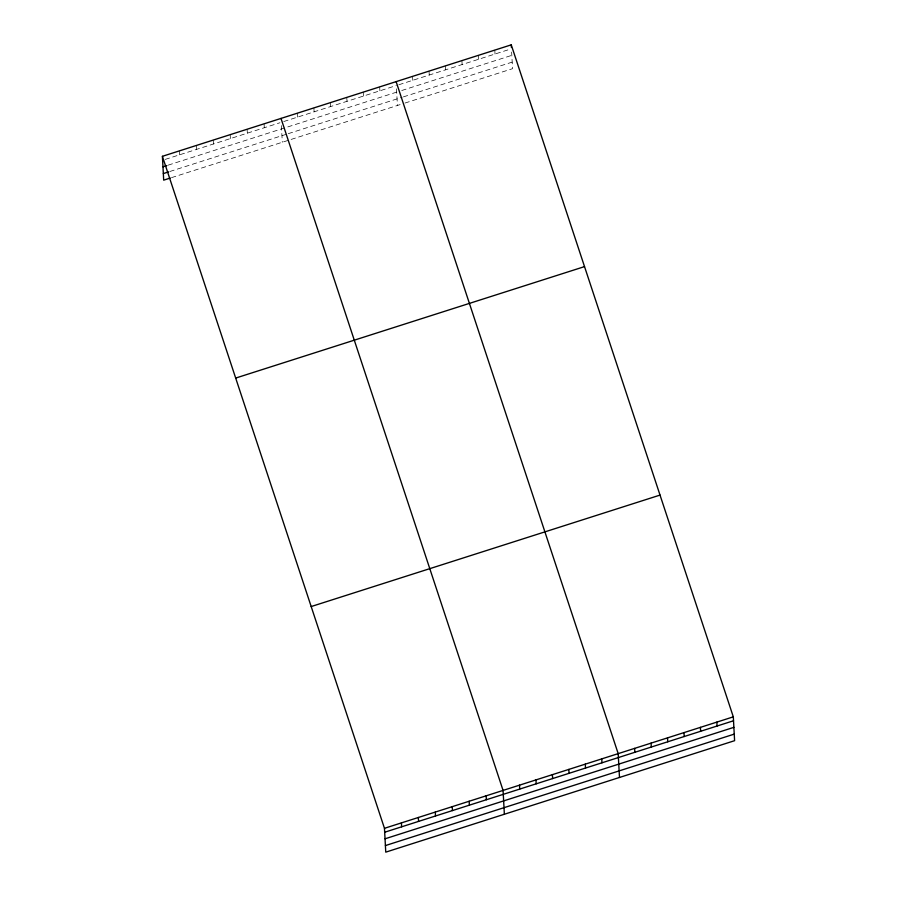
<?xml version="1.0" encoding="UTF-8"?>
<svg xmlns="http://www.w3.org/2000/svg" width="897" height="897" viewBox="0 0 897 897"><rect width="100%" height="100%" fill="white"/><g stroke="black" fill="none" stroke-linecap="round" stroke-linejoin="round"><path stroke-width="0.67" stroke-dasharray="4.49 3.36" d="M165.216 159.397L279.92 122.754M283.755 121.532L396.339 85.551M398.873 84.744L510.191 49.178M168.176 165.138L396.698 92.122M401.755 90.507L511.817 55.345M169.847 171.495L287.006 134.068M288.262 133.664L402.125 97.28M403.392 96.876L512.187 62.117M171.506 177.651L403.74 103.447M405.007 103.043L512.535 68.688L511.638 52.06M494.808 50.109L495.021 54.033M478.359 55.356L478.572 59.28M461.91 60.615L462.123 64.539M445.461 65.873L445.674 69.787M429.024 71.121L429.237 75.045M412.575 76.38L412.788 80.304M396.519 88.837L397.416 105.476M379.678 86.886L379.891 90.81M363.24 92.144L363.453 96.069M346.791 97.392L347.004 101.316M330.343 102.65L330.556 106.575M313.894 107.909L314.107 111.822M297.456 113.157L297.669 117.081M281.4 125.625L282.297 142.253M264.066 123.831L264.279 127.744M247.124 129.235L247.325 133.16M230.17 134.651L230.383 138.575M213.228 140.067L213.441 143.991M196.286 145.482L196.499 149.407M179.344 150.898L179.557 154.822"/><path stroke-width="1.35" d="M162.402 156.313L511.245 44.85L733.309 716.849L734.598 740.687L385.755 852.15L384.465 828.312L162.402 156.313L163.691 180.151L170.206 178.066M162.962 166.808L166.876 165.553M163.332 173.581L168.546 171.91M235.676 378.074L584.53 266.611M311.181 606.551L660.035 495.088M384.465 828.312L733.309 716.849M384.667 832.237L733.522 720.773M385.026 838.807L733.881 727.344M385.396 845.579L734.251 734.116M396.126 81.627L618.19 753.637L619.479 777.475M281.008 118.415L503.071 790.414L504.361 814.252M716.871 722.107L717.073 726.032M700.422 727.355L700.635 731.279M683.974 732.614L684.187 736.538M667.525 737.872L667.738 741.797M651.087 743.12L651.3 747.044M634.639 748.378L634.852 752.303M601.741 758.884L601.954 762.809M585.304 764.143L585.517 768.067M568.855 769.402L569.068 773.315M552.406 774.649L552.619 778.574M511.245 44.85L511.391 47.463M535.957 779.908L536.171 783.832M519.52 785.155L519.733 789.08M486.129 795.83L486.342 799.754M469.176 801.245L469.389 805.17M452.234 806.65L452.447 810.574M435.292 812.065L435.505 815.99M418.35 817.481L418.563 821.405M401.408 822.897L401.621 826.821"/></g></svg>
